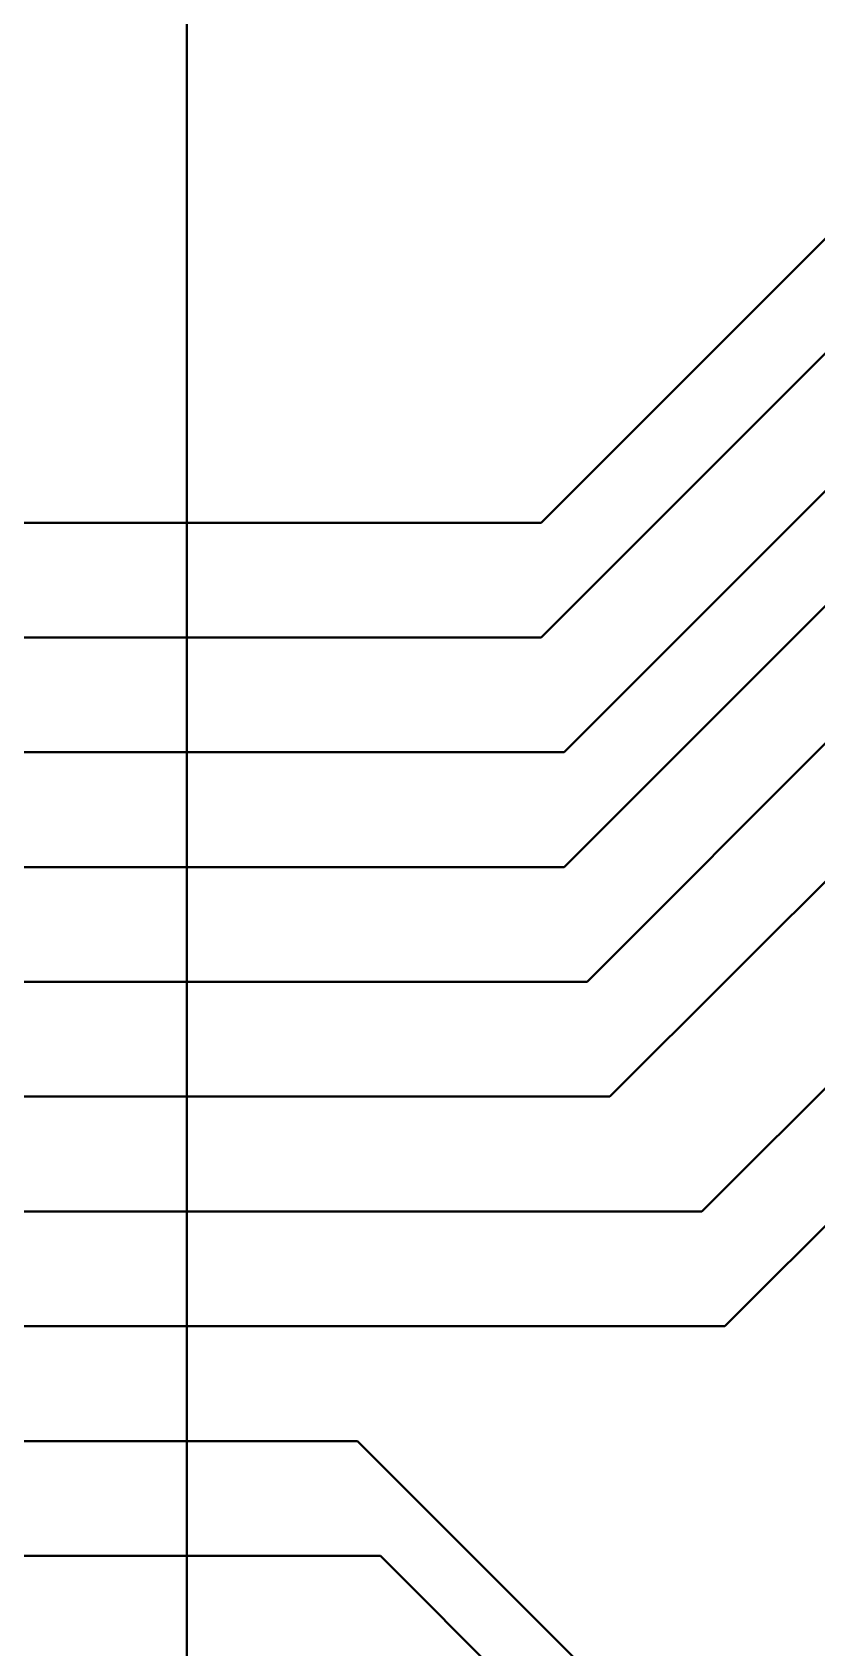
# Model space of a CAD drawing. Header units: millimetres. Extents: x 3 to 68, y 3.3 to 83.4.
# Drawn here: x 15.77 to 24.44, y 38 to 55.87 of the extents above; entities that cross this region are included whole.
import ezdxf

# ---------------------------------------------------------------- set-up
doc = ezdxf.new("R2010")
doc.units = ezdxf.units.MM
doc.layers.add('top_copper', color=7, linetype='Continuous')
doc.layers.add('top_silk', color=7, linetype='Continuous')

msp = doc.modelspace()

# ---------------------------------------------------------------- linework, layer by layer
at = {"layer": 'top_copper', "color": 7, "lineweight": 40}
for p, q in [((25.044, 54.096), (21.394, 50.446)), ((25.314, 53.096), (21.394, 49.176)), ((24.838, 51.096), (21.648, 47.906)), ((21.394, 50.446), (8.186, 50.446)), ((25.108, 50.096), (21.648, 46.636)), ((21.394, 49.176), (9.456, 49.176)), ((21.902, 45.366), (24.696, 48.16)), ((21.648, 47.906), (8.186, 47.906)), ((22.156, 44.096), (25.204, 47.144)), ((21.648, 46.636), (9.456, 46.636)), ((21.902, 45.366), (8.186, 45.366)), ((23.172, 42.826), (25.458, 45.112)), ((22.156, 44.096), (9.456, 44.096)), ((23.426, 41.556), (25.966, 44.096)), ((23.172, 42.826), (8.186, 42.826)), ((23.426, 41.556), (9.456, 41.556)), ((19.362, 40.286), (8.186, 40.286)), ((19.362, 40.286), (24.188, 35.46)), ((19.616, 39.016), (9.456, 39.016)), ((19.616, 39.016), (23.172, 35.46))]:
    msp.add_line(p, q, dxfattribs=at)
at = {"layer": 'top_silk', "color": 7, "lineweight": 40}
msp.add_line((17.474, 75.084), (17.474, 11.584), dxfattribs=at)

doc.saveas('drawing.dxf')
